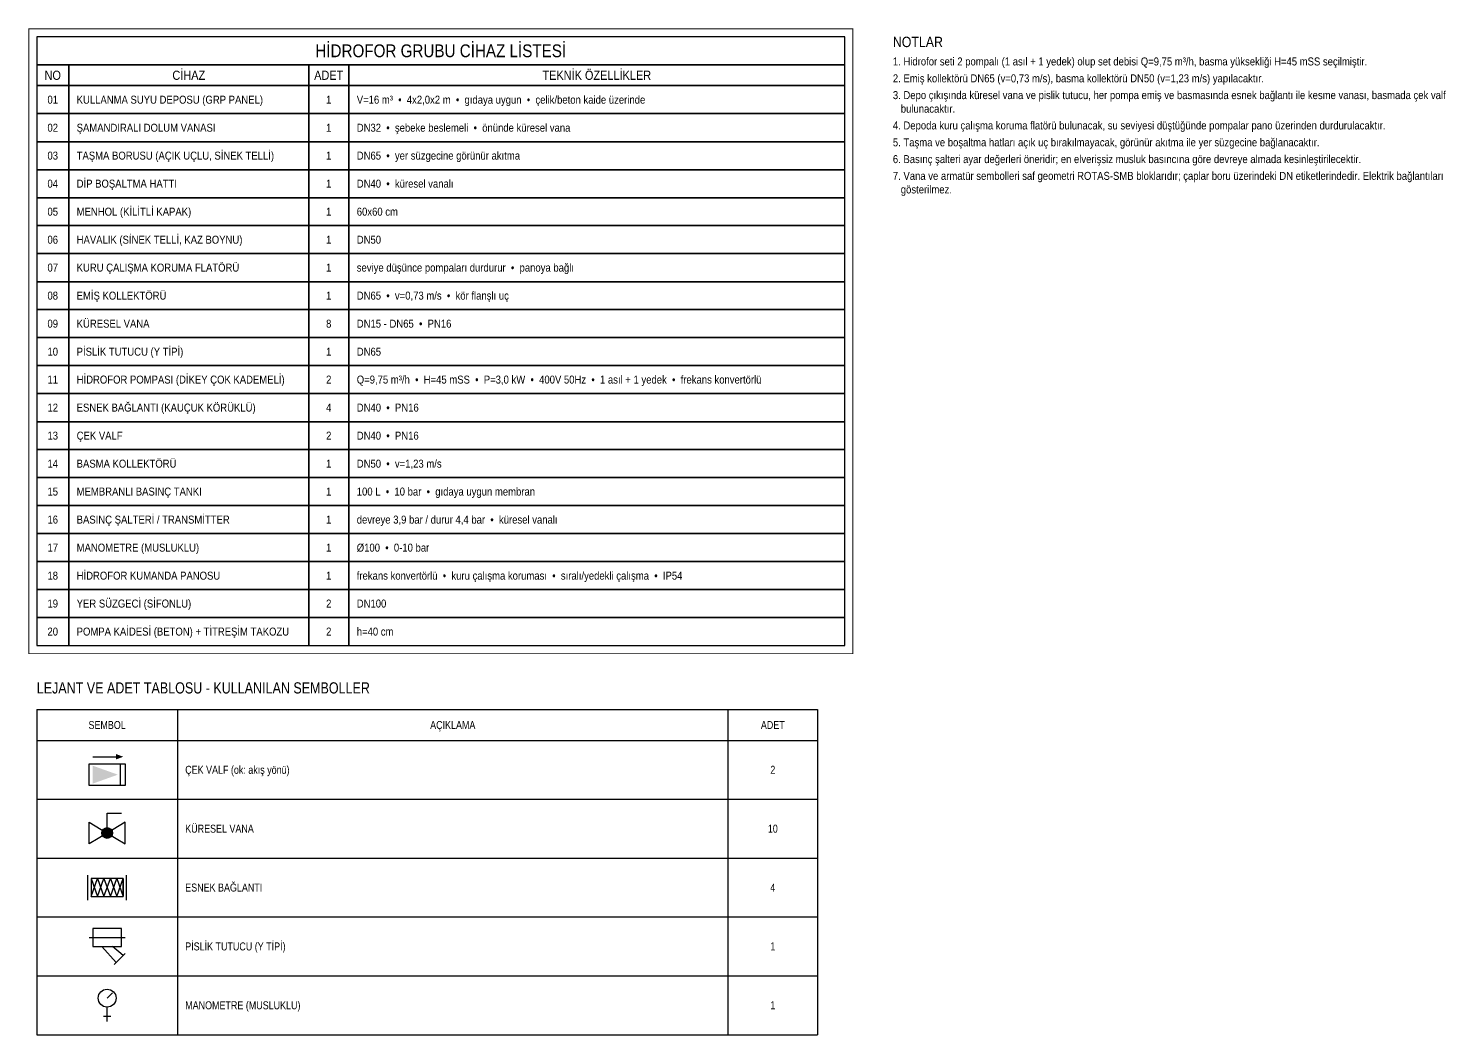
# Model space of a CAD drawing. Header units: centimetres. Extents: x -583 to 556, y -905 to 430.
# Drawn here: x -552 to 556, y -905 to -118 of the extents above; entities that cross this region are included whole.
import ezdxf
from ezdxf.enums import TextEntityAlignment as Align

# ---------------------------------------------------------------- set-up
doc = ezdxf.new("R2010")
doc.units = ezdxf.units.CM
doc.header["$LTSCALE"] = 10
for name, color, linetype in [('ROTAS-BASLIK', 2, 'Continuous'), ('ROTAS-CERCEVE', 4, 'Continuous'), ('ROTAS-LEJANT', 7, 'Continuous'), ('ROTAS-NOT', 1, 'Continuous'), ('ROTAS-TABLO', 7, 'Continuous')]:
    doc.layers.add(name, color=color, linetype=linetype)
doc.styles.add('ROTAS', font='arial.ttf')

# ---------------------------------------------------------------- blocks, each defined once
blk = doc.blocks.new('ROTAS-SMB-CEKVALF')
h = blk.add_hatch(color=256)
h.dxf.hatch_style = 1
h.paths.add_polyline_path([(9, 10), (5, 11.5), (5, 8.5)])
h = blk.add_hatch(color=256)
h.dxf.hatch_style = 1
h.paths.add_polyline_path([(-8, -5), (-8, 5), (6, 0)])
for p, q in [((-8, 10), (5, 10)), ((7.5, -6), (7.5, 6))]:
    blk.add_line(p, q)
blk.add_lwpolyline([(-10, -6), (-10, 6), (10, 6), (10, -6)], close=True)
blk = doc.blocks.new('ROTAS-SMB-KURESEL')
h = blk.add_hatch(color=256)
h.dxf.hatch_style = 1
h.paths.add_polyline_path([(3, 0), (2.85, 0.93), (2.43, 1.76), (1.76, 2.43), (0.93, 2.85), (0, 3), (-0.93, 2.85), (-1.76, 2.43), (-2.43, 1.76), (-2.85, 0.93), (-3, 0), (-2.85, -0.93), (-2.43, -1.76), (-1.76, -2.43), (-0.93, -2.85), (0, -3), (0.93, -2.85), (1.76, -2.43), (2.43, -1.76), (2.85, -0.93)])
for p, q in [((0, 3), (0, 11)), ((0, 11), (8, 11))]:
    blk.add_line(p, q)
for points in [[(-10, -6), (-10, 6), (0, 0)], [(10, -6), (10, 6), (0, 0)]]:
    blk.add_lwpolyline(points, close=True)
blk.add_circle((0, 0), 3)
blk = doc.blocks.new('ROTAS-SMB-ESNEK')
for p, q in [((-10.8, -7), (-10.8, 7)), ((-9, -5), (-5.4, 5)), ((-9, 5), (-5.4, -5)), ((-5.4, -5), (-1.8, 5)), ((-5.4, 5), (-1.8, -5)), ((-1.8, -5), (1.8, 5)), ((-1.8, 5), (1.8, -5)), ((1.8, -5), (5.4, 5)), ((1.8, 5), (5.4, -5)), ((5.4, -5), (9, 5)), ((5.4, 5), (9, -5)), ((9, -5), (9, 5)), ((9, 5), (9, -5)), ((10.8, -7), (10.8, 7))]:
    blk.add_line(p, q)
blk.add_lwpolyline([(-9, -5), (9, -5), (9, 5), (-9, 5)], close=True)
blk = doc.blocks.new('ROTAS-SMB-PISLIK-TUTUCU')
for p, q in [((-10, 0), (10, 0)), ((4, -15), (10, -9))]:
    blk.add_line(p, q)
blk.add_lwpolyline([(-8, -5), (8, -5), (8, 5), (-8, 5)], close=True)
blk.add_lwpolyline([(-3, -5), (5, -14), (9, -10), (3, -5)])
blk = doc.blocks.new('ROTAS-SMB-MANOMETRE')
for p, q in [((0, 13), (3, 16)), ((0, 5), (0, 8)), ((-2, 3), (2, 3)), ((0, 0), (0, 5))]:
    blk.add_line(p, q)
blk.add_circle((0, 13), 5)

msp = doc.modelspace()

# ---------------------------------------------------------------- linework, layer by layer
at = {"layer": 'ROTAS-CERCEVE', "const_width": 0.6}
msp.add_lwpolyline([(-551.2, -607), (92.5, -607), (92.5, -118.8), (-551.2, -118.8)], close=True, dxfattribs=at)
at = {"layer": 'ROTAS-LEJANT'}
for p, q in [((-545, -650.8), (-545, -904.8)), ((-435, -650.8), (-435, -904.8)), ((-5, -650.8), (-5, -904.8)), ((65, -650.8), (65, -904.8))]:
    msp.add_line(p, q, dxfattribs=at)
for points in [[(-545, -650.8), (65, -650.8)], [(-545, -674.8), (65, -674.8)], [(-545, -720.8), (65, -720.8)], [(-545, -766.8), (65, -766.8)], [(-545, -812.8), (65, -812.8)], [(-545, -858.8), (65, -858.8)], [(-545, -904.8), (65, -904.8)]]:
    msp.add_lwpolyline(points, dxfattribs=at)
at = {"layer": 'ROTAS-TABLO'}
for points in [[(-545, -147), (86.2, -147), (86.2, -125), (-545, -125)], [(-545, -163.2), (-520, -163.2), (-520, -147), (-545, -147)], [(-520, -163.2), (-332.5, -163.2), (-332.5, -147), (-520, -147)], [(-332.5, -163.2), (-301.2, -163.2), (-301.2, -147), (-332.5, -147)], [(-301.2, -163.2), (86.2, -163.2), (86.2, -147), (-301.2, -147)], [(-545, -185.1), (-520, -185.1), (-520, -163.2), (-545, -163.2)], [(-520, -185.1), (-332.5, -185.1), (-332.5, -163.2), (-520, -163.2)], [(-332.5, -185.1), (-301.2, -185.1), (-301.2, -163.2), (-332.5, -163.2)], [(-301.2, -185.1), (86.2, -185.1), (86.2, -163.2), (-301.2, -163.2)], [(-545, -207), (-520, -207), (-520, -185.1), (-545, -185.1)], [(-520, -207), (-332.5, -207), (-332.5, -185.1), (-520, -185.1)], [(-332.5, -207), (-301.2, -207), (-301.2, -185.1), (-332.5, -185.1)], [(-301.2, -207), (86.2, -207), (86.2, -185.1), (-301.2, -185.1)], [(-545, -228.9), (-520, -228.9), (-520, -207), (-545, -207)], [(-520, -228.9), (-332.5, -228.9), (-332.5, -207), (-520, -207)], [(-332.5, -228.9), (-301.2, -228.9), (-301.2, -207), (-332.5, -207)], [(-301.2, -228.9), (86.2, -228.9), (86.2, -207), (-301.2, -207)], [(-545, -250.8), (-520, -250.8), (-520, -228.9), (-545, -228.9)], [(-520, -250.8), (-332.5, -250.8), (-332.5, -228.9), (-520, -228.9)], [(-332.5, -250.8), (-301.2, -250.8), (-301.2, -228.9), (-332.5, -228.9)], [(-301.2, -250.8), (86.2, -250.8), (86.2, -228.9), (-301.2, -228.9)], [(-545, -272.6), (-520, -272.6), (-520, -250.8), (-545, -250.8)], [(-520, -272.6), (-332.5, -272.6), (-332.5, -250.8), (-520, -250.8)], [(-332.5, -272.6), (-301.2, -272.6), (-301.2, -250.8), (-332.5, -250.8)], [(-301.2, -272.6), (86.2, -272.6), (86.2, -250.8), (-301.2, -250.8)], [(-545, -294.5), (-520, -294.5), (-520, -272.6), (-545, -272.6)], [(-520, -294.5), (-332.5, -294.5), (-332.5, -272.6), (-520, -272.6)], [(-332.5, -294.5), (-301.2, -294.5), (-301.2, -272.6), (-332.5, -272.6)], [(-301.2, -294.5), (86.2, -294.5), (86.2, -272.6), (-301.2, -272.6)], [(-545, -316.4), (-520, -316.4), (-520, -294.5), (-545, -294.5)], [(-520, -316.4), (-332.5, -316.4), (-332.5, -294.5), (-520, -294.5)], [(-332.5, -316.4), (-301.2, -316.4), (-301.2, -294.5), (-332.5, -294.5)], [(-301.2, -316.4), (86.2, -316.4), (86.2, -294.5), (-301.2, -294.5)], [(-545, -338.2), (-520, -338.2), (-520, -316.4), (-545, -316.4)], [(-520, -338.2), (-332.5, -338.2), (-332.5, -316.4), (-520, -316.4)], [(-332.5, -338.2), (-301.2, -338.2), (-301.2, -316.4), (-332.5, -316.4)], [(-301.2, -338.2), (86.2, -338.2), (86.2, -316.4), (-301.2, -316.4)], [(-545, -360.1), (-520, -360.1), (-520, -338.2), (-545, -338.2)], [(-520, -360.1), (-332.5, -360.1), (-332.5, -338.2), (-520, -338.2)], [(-332.5, -360.1), (-301.2, -360.1), (-301.2, -338.2), (-332.5, -338.2)], [(-301.2, -360.1), (86.2, -360.1), (86.2, -338.2), (-301.2, -338.2)], [(-545, -382), (-520, -382), (-520, -360.1), (-545, -360.1)], [(-520, -382), (-332.5, -382), (-332.5, -360.1), (-520, -360.1)], [(-332.5, -382), (-301.2, -382), (-301.2, -360.1), (-332.5, -360.1)], [(-301.2, -382), (86.2, -382), (86.2, -360.1), (-301.2, -360.1)], [(-545, -403.9), (-520, -403.9), (-520, -382), (-545, -382)], [(-520, -403.9), (-332.5, -403.9), (-332.5, -382), (-520, -382)], [(-332.5, -403.9), (-301.2, -403.9), (-301.2, -382), (-332.5, -382)], [(-301.2, -403.9), (86.2, -403.9), (86.2, -382), (-301.2, -382)], [(-545, -425.8), (-520, -425.8), (-520, -403.9), (-545, -403.9)], [(-520, -425.8), (-332.5, -425.8), (-332.5, -403.9), (-520, -403.9)], [(-332.5, -425.8), (-301.2, -425.8), (-301.2, -403.9), (-332.5, -403.9)], [(-301.2, -425.8), (86.2, -425.8), (86.2, -403.9), (-301.2, -403.9)], [(-545, -447.6), (-520, -447.6), (-520, -425.8), (-545, -425.8)], [(-520, -447.6), (-332.5, -447.6), (-332.5, -425.8), (-520, -425.8)], [(-332.5, -447.6), (-301.2, -447.6), (-301.2, -425.8), (-332.5, -425.8)], [(-301.2, -447.6), (86.2, -447.6), (86.2, -425.8), (-301.2, -425.8)], [(-545, -469.5), (-520, -469.5), (-520, -447.6), (-545, -447.6)], [(-520, -469.5), (-332.5, -469.5), (-332.5, -447.6), (-520, -447.6)], [(-332.5, -469.5), (-301.2, -469.5), (-301.2, -447.6), (-332.5, -447.6)], [(-301.2, -469.5), (86.2, -469.5), (86.2, -447.6), (-301.2, -447.6)], [(-545, -491.4), (-520, -491.4), (-520, -469.5), (-545, -469.5)], [(-520, -491.4), (-332.5, -491.4), (-332.5, -469.5), (-520, -469.5)], [(-332.5, -491.4), (-301.2, -491.4), (-301.2, -469.5), (-332.5, -469.5)], [(-301.2, -491.4), (86.2, -491.4), (86.2, -469.5), (-301.2, -469.5)], [(-545, -513.2), (-520, -513.2), (-520, -491.4), (-545, -491.4)], [(-520, -513.2), (-332.5, -513.2), (-332.5, -491.4), (-520, -491.4)], [(-332.5, -513.2), (-301.2, -513.2), (-301.2, -491.4), (-332.5, -491.4)], [(-301.2, -513.2), (86.2, -513.2), (86.2, -491.4), (-301.2, -491.4)], [(-545, -535.1), (-520, -535.1), (-520, -513.2), (-545, -513.2)], [(-520, -535.1), (-332.5, -535.1), (-332.5, -513.2), (-520, -513.2)], [(-332.5, -535.1), (-301.2, -535.1), (-301.2, -513.2), (-332.5, -513.2)], [(-301.2, -535.1), (86.2, -535.1), (86.2, -513.2), (-301.2, -513.2)], [(-545, -557), (-520, -557), (-520, -535.1), (-545, -535.1)], [(-520, -557), (-332.5, -557), (-332.5, -535.1), (-520, -535.1)], [(-332.5, -557), (-301.2, -557), (-301.2, -535.1), (-332.5, -535.1)], [(-301.2, -557), (86.2, -557), (86.2, -535.1), (-301.2, -535.1)], [(-545, -578.9), (-520, -578.9), (-520, -557), (-545, -557)], [(-520, -578.9), (-332.5, -578.9), (-332.5, -557), (-520, -557)], [(-332.5, -578.9), (-301.2, -578.9), (-301.2, -557), (-332.5, -557)], [(-301.2, -578.9), (86.2, -578.9), (86.2, -557), (-301.2, -557)], [(-545, -600.8), (-520, -600.8), (-520, -578.9), (-545, -578.9)], [(-520, -600.8), (-332.5, -600.8), (-332.5, -578.9), (-520, -578.9)], [(-332.5, -600.8), (-301.2, -600.8), (-301.2, -578.9), (-332.5, -578.9)], [(-301.2, -600.8), (86.2, -600.8), (86.2, -578.9), (-301.2, -578.9)]]:
    msp.add_lwpolyline(points, close=True, dxfattribs=at)

# ---------------------------------------------------------------- block references
at = {"layer": 'ROTAS-LEJANT', "xscale": 1.4, "yscale": 1.4}
for name, p in [('ROTAS-SMB-CEKVALF', (-490, -701.6)), ('ROTAS-SMB-KURESEL', (-490, -747.2)), ('ROTAS-SMB-ESNEK', (-490, -789.8)), ('ROTAS-SMB-PISLIK-TUTUCU', (-490, -828.8)), ('ROTAS-SMB-MANOMETRE', (-490, -894.4))]:
    msp.add_blockref(name, p, dxfattribs=at)

# ---------------------------------------------------------------- texts
at = {"layer": 'ROTAS-BASLIK', "style": 'ROTAS', "width": 0.85}
for s, height, p in [('HİDROFOR GRUBU CİHAZ LİSTESİ', 10, (-229.4, -136)), ('NO', 7.19, (-532.5, -155.1)), ('CİHAZ', 7.19, (-426.2, -155.1)), ('ADET', 7.19, (-316.9, -155.1)), ('TEKNİK ÖZELLİKLER', 7.187, (-107.5, -155.1))]:
    msp.add_text(s, height=height, dxfattribs=at).set_placement(p, align=Align.MIDDLE_CENTER)
msp.add_text('NOTLAR', height=8.12, dxfattribs=at).set_placement((123.8, -125), align=Align.TOP_LEFT)
at = {"layer": 'ROTAS-LEJANT', "style": 'ROTAS', "width": 0.8}
msp.add_text('LEJANT VE ADET TABLOSU - KULLANILAN SEMBOLLER', height=8.75, dxfattribs=at).set_placement((-545, -640.8), align=Align.BOTTOM_LEFT)
for s, p in [('SEMBOL', (-490, -662.8)), ('AÇIKLAMA', (-220, -662.8)), ('ADET', (30, -662.8)), ('2', (30, -697.8)), ('10', (30, -743.8)), ('4', (30, -789.8)), ('1', (30, -835.8)), ('1', (30, -881.8))]:
    msp.add_text(s, height=6.25, dxfattribs=at).set_placement(p, align=Align.MIDDLE_CENTER)
for s, p in [('ÇEK VALF (ok: akış yönü)', (-429, -697.8)), ('KÜRESEL VANA', (-429, -743.8)), ('ESNEK BAĞLANTI', (-429, -789.8)), ('PİSLİK TUTUCU (Y TİPİ)', (-429, -835.8)), ('MANOMETRE (MUSLUKLU)', (-429, -881.8))]:
    msp.add_text(s, height=6.25, dxfattribs=at).set_placement(p, align=Align.MIDDLE_LEFT)
at = {"layer": 'ROTAS-NOT', "style": 'ROTAS', "width": 0.85}
for s, p in [('1. Hidrofor seti 2 pompalı (1 asıl + 1 yedek) olup set debisi Q=9,75 m³/h, basma yüksekliği H=45 mSS seçilmiştir.', (123.8, -141.2)), ('2. Emiş kollektörü DN65 (v=0,73 m/s), basma kollektörü DN50 (v=1,23 m/s) yapılacaktır.', (123.8, -154.4)), ('3. Depo çıkışında küresel vana ve pislik tutucu, her pompa emiş ve basmasında esnek bağlantı ile kesme vanası, basmada çek valf', (123.8, -167.5)), ('   bulunacaktır.', (123.8, -178.1)), ('4. Depoda kuru çalışma koruma flatörü bulunacak, su seviyesi düştüğünde pompalar pano üzerinden durdurulacaktır.', (123.8, -191.2)), ('5. Taşma ve boşaltma hatları açık uç bırakılmayacak, görünür akıtma ile yer süzgecine bağlanacaktır.', (123.8, -204.4)), ('6. Basınç şalteri ayar değerleri öneridir; en elverişsiz musluk basıncına göre devreye almada kesinleştirilecektir.', (123.8, -217.5)), ('7. Vana ve armatür sembolleri saf geometri ROTAS-SMB bloklarıdır; çaplar boru üzerindeki DN etiketlerindedir. Elektrik bağlantıları', (123.8, -230.6)), ('   gösterilmez.', (123.8, -241.2))]:
    msp.add_text(s, height=6.25, dxfattribs=at).set_placement(p, align=Align.TOP_LEFT)
at = {"layer": 'ROTAS-TABLO', "style": 'ROTAS', "width": 0.85}
for s, p in [('01', (-532.5, -174.2)), ('1', (-316.9, -174.2)), ('02', (-532.5, -196.1)), ('1', (-316.9, -196.1)), ('03', (-532.5, -217.9)), ('1', (-316.9, -217.9)), ('04', (-532.5, -239.8)), ('1', (-316.9, -239.8)), ('05', (-532.5, -261.7)), ('1', (-316.9, -261.7)), ('06', (-532.5, -283.6)), ('1', (-316.9, -283.6)), ('07', (-532.5, -305.4)), ('1', (-316.9, -305.4)), ('08', (-532.5, -327.3)), ('1', (-316.9, -327.3)), ('09', (-532.5, -349.2)), ('8', (-316.9, -349.2)), ('10', (-532.5, -371.1)), ('1', (-316.9, -371.1)), ('11', (-532.5, -392.9)), ('2', (-316.9, -392.9)), ('12', (-532.5, -414.8)), ('4', (-316.9, -414.8)), ('13', (-532.5, -436.7)), ('2', (-316.9, -436.7)), ('14', (-532.5, -458.6)), ('1', (-316.9, -458.6)), ('15', (-532.5, -480.4)), ('1', (-316.9, -480.4)), ('16', (-532.5, -502.3)), ('1', (-316.9, -502.3)), ('17', (-532.5, -524.2)), ('1', (-316.9, -524.2)), ('18', (-532.5, -546.1)), ('1', (-316.9, -546.1)), ('19', (-532.5, -567.9)), ('2', (-316.9, -567.9)), ('20', (-532.5, -589.8)), ('2', (-316.9, -589.8))]:
    msp.add_text(s, height=6.25, dxfattribs=at).set_placement(p, align=Align.MIDDLE_CENTER)
for s, p in [('KULLANMA SUYU DEPOSU (GRP PANEL)', (-513.8, -174.2)), ('V=16 m³  •  4x2,0x2 m  •  gıdaya uygun  •  çelik/beton kaide üzerinde', (-295, -174.2)), ('ŞAMANDIRALI DOLUM VANASI', (-513.8, -196.1)), ('DN32  •  şebeke beslemeli  •  önünde küresel vana', (-295, -196.1)), ('TAŞMA BORUSU (AÇIK UÇLU, SİNEK TELLİ)', (-513.8, -217.9)), ('DN65  •  yer süzgecine görünür akıtma', (-295, -217.9)), ('DİP BOŞALTMA HATTI', (-513.8, -239.8)), ('DN40  •  küresel vanalı', (-295, -239.8)), ('MENHOL (KİLİTLİ KAPAK)', (-513.8, -261.7)), ('60x60 cm', (-295, -261.7)), ('HAVALIK (SİNEK TELLİ, KAZ BOYNU)', (-513.8, -283.6)), ('DN50', (-295, -283.6)), ('KURU ÇALIŞMA KORUMA FLATÖRÜ', (-513.8, -305.4)), ('seviye düşünce pompaları durdurur  •  panoya bağlı', (-295, -305.4)), ('EMİŞ KOLLEKTÖRÜ', (-513.8, -327.3)), ('DN65  •  v=0,73 m/s  •  kör flanşlı uç', (-295, -327.3)), ('KÜRESEL VANA', (-513.8, -349.2)), ('DN15 - DN65  •  PN16', (-295, -349.2)), ('PİSLİK TUTUCU (Y TİPİ)', (-513.8, -371.1)), ('DN65', (-295, -371.1)), ('HİDROFOR POMPASI (DİKEY ÇOK KADEMELİ)', (-513.8, -392.9)), ('Q=9,75 m³/h  •  H=45 mSS  •  P=3,0 kW  •  400V 50Hz  •  1 asıl + 1 yedek  •  frekans konvertörlü', (-295, -392.9)), ('ESNEK BAĞLANTI (KAUÇUK KÖRÜKLÜ)', (-513.8, -414.8)), ('DN40  •  PN16', (-295, -414.8)), ('ÇEK VALF', (-513.8, -436.7)), ('DN40  •  PN16', (-295, -436.7)), ('BASMA KOLLEKTÖRÜ', (-513.8, -458.6)), ('DN50  •  v=1,23 m/s', (-295, -458.6)), ('MEMBRANLI BASINÇ TANKI', (-513.8, -480.4)), ('100 L  •  10 bar  •  gıdaya uygun membran', (-295, -480.4)), ('BASINÇ ŞALTERİ / TRANSMİTTER', (-513.8, -502.3)), ('devreye 3,9 bar / durur 4,4 bar  •  küresel vanalı', (-295, -502.3)), ('MANOMETRE (MUSLUKLU)', (-513.8, -524.2)), ('Ø100  •  0-10 bar', (-295, -524.2)), ('HİDROFOR KUMANDA PANOSU', (-513.8, -546.1)), ('frekans konvertörlü  •  kuru çalışma koruması  •  sıralı/yedekli çalışma  •  IP54', (-295, -546.1)), ('YER SÜZGECİ (SİFONLU)', (-513.8, -567.9)), ('DN100', (-295, -567.9)), ('POMPA KAİDESİ (BETON) + TİTREŞİM TAKOZU', (-513.8, -589.8)), ('h=40 cm', (-295, -589.8))]:
    msp.add_text(s, height=6.25, dxfattribs=at).set_placement(p, align=Align.MIDDLE_LEFT)

doc.saveas('drawing.dxf')
